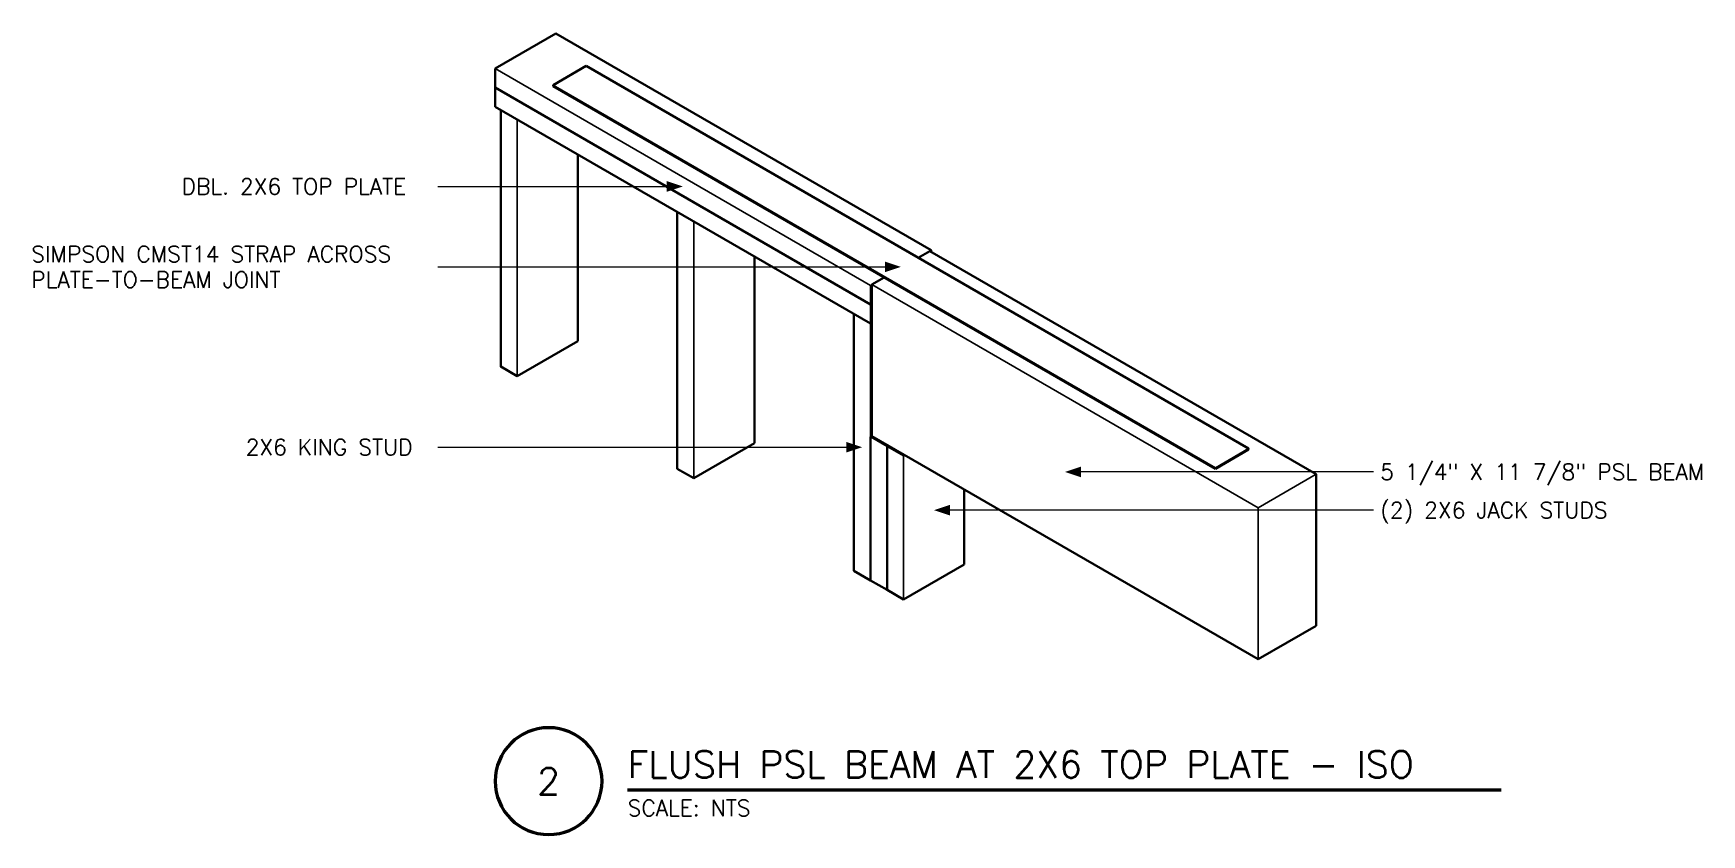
# Model space of a CAD drawing. Header units: inches. Extents: x -66 to 65, y 54 to 117.
import ezdxf
from ezdxf.enums import TextEntityAlignment as Align

# ---------------------------------------------------------------- set-up
doc = ezdxf.new("R2010")
doc.units = ezdxf.units.IN
doc.header["$MEASUREMENT"] = 0
for name, color, linetype, lineweight in [('S-ANNO-NOTE', 7, 'CONTINUOUS', 18), ('S-ANNO-TTLB', 7, 'CONTINUOUS', 50), ('S-DETL-BYND', 7, 'CONTINUOUS', 25), ('S-DETL-CUT', 7, 'CONTINUOUS', 50)]:
    doc.layers.add(name, color=color, linetype=linetype, lineweight=lineweight)
doc.styles.add('KERF', font='romans.shx')

msp = doc.modelspace()

# ---------------------------------------------------------------- hatches: boundary and pattern name
at = {"layer": 'S-ANNO-NOTE', "lineweight": 50}
for points in [[(-14.722432, 104.875), (-15.979517, 105.294028), (-15.979517, 104.455972)], [(2.38157, 98.5747), (1.124485, 98.993728), (1.124485, 98.155672)], [(-0.649519, 84.4375), (-1.906604, 84.856528), (-1.906604, 84.018472)], [(15.263698, 82.5), (16.520783, 82.080972), (16.520783, 82.919028)], [(4.979646, 79.5), (6.236731, 79.080972), (6.236731, 79.919028)]]:
    msp.add_hatch(color=256, dxfattribs=at).paths.add_polyline_path(points)

# ---------------------------------------------------------------- linework, layer by layer
at = {"layer": 'S-ANNO-NOTE', "lineweight": 18}
for points in [[(-33.936847, 104.875), (-32.260734, 104.875), (-15.979517, 104.875)], [(-33.936847, 98.5747), (-32.260734, 98.5747), (1.124485, 98.5747)], [(-33.936847, 84.4375), (-32.260734, 84.4375), (-1.906604, 84.4375)], [(39.457759, 82.5), (37.781646, 82.5), (16.520783, 82.5)], [(39.457759, 79.5), (37.781646, 79.5), (6.236731, 79.5)]]:
    msp.add_lwpolyline(points, dxfattribs=at)
at = {"layer": 'S-ANNO-TTLB', "lineweight": 50}
msp.add_lwpolyline([(-29.444864, 58.258654, 1), (-21.064297, 58.258654, 1)], format="xyb", close=True, dxfattribs=at)
msp.add_lwpolyline([(-19.052961, 57.588209), (49.4881, 57.588209)], dxfattribs=at)
at = {"layer": 'S-DETL-BYND', "lineweight": 25}
for points in [[(0, 95.625), (0, 97.125), (-29.444864, 114.125)], [(27.063294, 82.75), (27.063294, 82.8247), (-24.89823, 112.8247)], [(-27.712813, 90), (-27.712813, 110.125), (-29.011851, 110.875)], [(-13.856406, 82), (-13.856406, 102.125), (-15.155445, 102.875)], [(4.76314, 99.875), (3.7453, 99.28735)], [(1.082532, 97.75), (0, 97.125)], [(30.419142, 67.8125), (30.419142, 79.6875), (0.108253, 97.1875)], [(0, 94.125), (0, 95.625)], [(0, 74), (0, 94.125), (-1.299038, 94.875)], [(1.299038, 84.5), (0, 85.25)], [(2.598076, 72.5), (2.598076, 83.75), (1.299038, 84.5)], [(2.706329, 83.8125), (2.598076, 83.75)], [(29.66137, 84.3247), (27.063294, 82.8247)], [(34.965776, 82.3125), (30.419142, 79.6875)]]:
    msp.add_lwpolyline(points, dxfattribs=at)
at = {"layer": 'S-DETL-CUT', "lineweight": 35}
for points in [[(-24.681724, 116.875), (-29.444864, 114.125)], [(4.76314, 99.75), (4.76314, 99.875), (-24.681724, 116.875)], [(-29.444864, 114.125), (-29.444864, 112.625)], [(-22.300154, 114.3247), (-24.89823, 112.8247)], [(29.66137, 84.25), (29.66137, 84.3247), (-22.300154, 114.3247)], [(-29.444864, 112.625), (-29.444864, 111.125)], [(-29.444864, 112.625), (0, 95.625)], [(-24.89823, 112.8247), (-24.89823, 112.75)], [(-24.89823, 112.75), (27.063294, 82.75)], [(-29.444864, 111.125), (0, 94.125)], [(-29.011851, 110.875), (-29.011851, 90.75), (-27.712813, 90)], [(-22.949673, 92.75), (-22.949673, 107.375)], [(-15.155445, 102.875), (-15.155445, 82.75), (-13.856406, 82)], [(4.654887, 99.8125), (3.7453, 99.28735)], [(34.965776, 70.4375), (34.965776, 82.3125), (4.654887, 99.8125)], [(-9.093267, 84.75), (-9.093267, 99.375)], [(1.082532, 97.75), (0.108253, 97.1875)], [(0.108253, 97.1875), (0.108253, 85.3125)], [(0.108253, 95.6875), (0, 95.625)], [(-1.299038, 94.875), (-1.299038, 74.75), (0, 74)], [(0.108253, 94.1875), (0, 94.125)], [(-22.949673, 92.75), (-27.712813, 90)], [(0.108253, 85.3125), (0, 85.25)], [(0, 85.25), (0, 74), (1.299038, 73.25)], [(0.108253, 85.3125), (30.419142, 67.8125)], [(-9.093267, 84.75), (-13.856406, 82)], [(1.407291, 84.5625), (1.299038, 84.5)], [(1.299038, 84.5), (1.299038, 73.25), (2.598076, 72.5)], [(29.66137, 84.25), (27.063294, 82.75)], [(7.361216, 75.25), (7.361216, 81.125)], [(7.361216, 75.25), (2.598076, 72.5)], [(34.965776, 70.4375), (30.419142, 67.8125)]]:
    msp.add_lwpolyline(points, dxfattribs=at)

# ---------------------------------------------------------------- texts
at = {"layer": 'S-ANNO-NOTE', "lineweight": 18, "style": 'KERF'}
for s, p in [('DBL. 2X6 TOP PLATE', (-54.047812, 104.246458)), ('SIMPSON CMST14 STRAP ACROSS', (-65.840467, 98.951825)), ('PLATE-TO-BEAM JOINT', (-65.840467, 96.94049)), ('2X6 KING STUD', (-49.019473, 83.808958)), ('5 1/4" X 11 7/8" PSL BEAM', (39.994116, 81.871458)), ('(2) 2X6 JACK STUDS', (39.994116, 78.871458))]:
    msp.add_text(s, height=1.257085, dxfattribs=at).set_placement(p)
at = {"layer": 'S-ANNO-TTLB', "lineweight": 50, "style": 'KERF'}
msp.add_text('FLUSH PSL BEAM AT 2X6 TOP PLATE - ISO', height=2.095142, dxfattribs=at).set_placement((-19.052961, 58.526832))
msp.add_text('2', height=2.095142, dxfattribs=at).set_placement((-25.25458, 58.258654), align=Align.MIDDLE_CENTER)
at = {"layer": 'S-ANNO-TTLB', "lineweight": 18, "style": 'KERF'}
msp.add_text('SCALE: NTS', height=1.257085, dxfattribs=at).set_placement((-19.052961, 55.52659))

doc.saveas('drawing.dxf')
